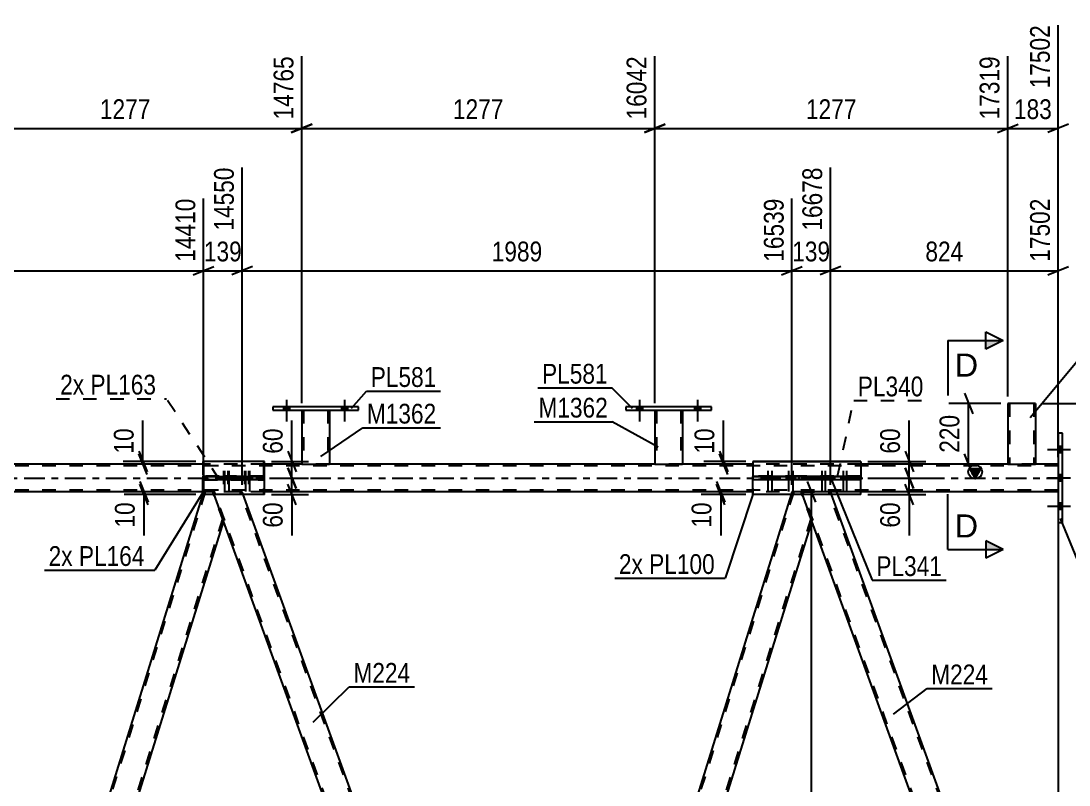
# Model space of a CAD drawing. Header units: millimetres. Extents: x -48 to 793, y -409 to 185.
# Drawn here: x 550 to 701.6, y -44.4 to 66.1 of the extents above; entities that cross this region are included whole.
import ezdxf

# ---------------------------------------------------------------- set-up
doc = ezdxf.new("R2010")
doc.units = ezdxf.units.MM
doc.linetypes.add('DXK_LINE_DOT2', pattern=[3.9198, 1.9599, -1.9599])
doc.linetypes.add('DXK_LINE_DOT3', pattern=[5.9187, 2.979, -0.9799, 0.9799, -0.9799])
doc.styles.add('Arial', font='ARIAL.TTF', dxfattribs={"height": 0.2})
doc.styles.add('Arial Narrow', font='ARIALN.TTF', dxfattribs={"height": 0.2})

# ---------------------------------------------------------------- blocks, each defined once
blk = doc.blocks.new('Part-122568784-5203 - 5055')
at = {"color": 2, "linetype": 'Continuous'}
for p, q in [((590.61, 9.84), (590.61, 2)), ((594.61, 9.84), (594.61, 2)), ((590.61, 2), (594.61, 2))]:
    blk.add_line(p, q, dxfattribs=at)
at = {"color": 7, "linetype": 'DXK_LINE_DOT2'}
for p, q in [((590.61, 9.84), (594.61, 9.84)), ((590.61, 9.84), (590.61, 9.84)), ((590.61, 9.84), (590.61, 9.84)), ((590.85, 9.84), (590.85, 2)), ((594.37, 9.84), (594.37, 2)), ((594.61, 9.84), (594.61, 9.84)), ((594.61, 9.84), (594.61, 9.84)), ((594.32, 2), (594.35, 2)), ((594.32, 2), (594.35, 2)), ((594.35, 2), (594.37, 2)), ((594.35, 2), (594.37, 2))]:
    blk.add_line(p, q, dxfattribs=at)
blk = doc.blocks.new('Part-122568784-5158 - 5055')
at = {"color": 2, "linetype": 'Continuous'}
for p, q in [((576.41, -2), (539.71, -119.75)), ((576.45, -2), (576.41, -2)), ((577.88, -2.4), (579.28, -6.25)), ((579.28, -6.25), (542.58, -124))]:
    blk.add_line(p, q, dxfattribs=at)
at = {"color": 7, "linetype": 'DXK_LINE_DOT2'}
for p, q in [((576.66, -2), (539.85, -120.12)), ((577.73, -2), (576.45, -2)), ((577.88, -2.4), (577.73, -2)), ((579.14, -5.88), (542.32, -124))]:
    blk.add_line(p, q, dxfattribs=at)
blk = doc.blocks.new('Part-122568784-5163 - 5055')
at = {"color": 7, "linetype": 'DXK_LINE_DOT2'}
for p, q in [((662.86, -2), (667.12, -2)), ((664.41, -6.25), (662.86, -2)), ((707.53, -124), (663.12, -2)), ((711.27, -124), (666.87, -2)), ((667.12, -2), (667.27, -2.4))]:
    blk.add_line(p, q, dxfattribs=at)
at = {"color": 2, "linetype": 'Continuous'}
for p, q in [((711.53, -124), (667.27, -2.4)), ((707.27, -124), (664.41, -6.25))]:
    blk.add_line(p, q, dxfattribs=at)
blk = doc.blocks.new('Part-122568784-5213 - 5055')
at = {"color": 2, "linetype": 'Continuous'}
for p, q in [((641.69, 9.84), (641.69, 2)), ((645.69, 9.84), (645.69, 2)), ((641.69, 2), (645.69, 2))]:
    blk.add_line(p, q, dxfattribs=at)
at = {"color": 7, "linetype": 'DXK_LINE_DOT2'}
for p, q in [((641.69, 9.84), (645.69, 9.84)), ((641.69, 9.84), (641.69, 9.84)), ((641.69, 9.84), (641.69, 9.84)), ((641.93, 9.84), (641.93, 2)), ((645.45, 9.84), (645.45, 2)), ((645.69, 9.84), (645.69, 9.84)), ((645.69, 9.84), (645.69, 9.84)), ((645.4, 2), (645.43, 2)), ((645.4, 2), (645.43, 2)), ((645.43, 2), (645.45, 2)), ((645.43, 2), (645.45, 2))]:
    blk.add_line(p, q, dxfattribs=at)
blk = doc.blocks.new('Part-122568784-5218 - 5055')
at = {"color": 2, "linetype": 'Continuous'}
for p, q in [((637.49, 10.32), (637.49, 9.84)), ((649.89, 10.32), (637.49, 10.32)), ((637.49, 9.84), (649.89, 9.84)), ((649.89, 9.84), (649.89, 10.32))]:
    blk.add_line(p, q, dxfattribs=at)
blk = doc.blocks.new('Part-122568784-5527 - 5055')
at = {"color": 2, "linetype": 'Continuous'}
for p, q in [((671.53, 2.4), (655.88, 2.4)), ((655.88, 2.4), (655.88, 0.24)), ((671.53, 2.4), (671.53, 0.24)), ((655.88, -2.4), (655.88, -0.24)), ((671.53, -2.4), (671.53, -0.24)), ((671.53, -2.4), (655.88, -2.4))]:
    blk.add_line(p, q, dxfattribs=at)
at = {"color": 7, "linetype": 'DXK_LINE_DOT2'}
for p, q in [((655.88, -0.24), (655.88, 0.24)), ((671.53, -0.24), (671.53, 0.24))]:
    blk.add_line(p, q, dxfattribs=at)
blk = doc.blocks.new('Part-122568784-5173 - 5055')
at = {"color": 7, "linetype": 'DXK_LINE_DOT2'}
for p, q in [((661.8, -2), (624.98, -120.12)), ((661.55, -2), (661.42, -2.4)), ((662.86, -2), (661.55, -2)), ((662.86, -2), (663.01, -2.4)), ((664.28, -5.88), (627.46, -124))]:
    blk.add_line(p, q, dxfattribs=at)
at = {"color": 2, "linetype": 'Continuous'}
for p, q in [((661.42, -2.4), (625.26, -118.4)), ((663.01, -2.4), (664.41, -6.25)), ((664.41, -6.25), (629.45, -118.4))]:
    blk.add_line(p, q, dxfattribs=at)
blk = doc.blocks.new('Part-122568784-5178 - 5055')
at = {"color": 7, "linetype": 'DXK_LINE_DOT2'}
for p, q in [((581.99, -2), (577.73, -2)), ((579.28, -6.25), (577.73, -2)), ((622.39, -124), (577.99, -2)), ((626.14, -124), (581.73, -2)), ((582.13, -2.4), (581.99, -2))]:
    blk.add_line(p, q, dxfattribs=at)
at = {"color": 2, "linetype": 'Continuous'}
for p, q in [((624.35, -118.4), (582.13, -2.4)), ((620.1, -118.4), (579.28, -6.25))]:
    blk.add_line(p, q, dxfattribs=at)
blk = doc.blocks.new('Part-122568784-5208 - 5055')
at = {"color": 2, "linetype": 'Continuous'}
for p, q in [((586.41, 10.32), (586.41, 9.84)), ((598.81, 10.32), (586.41, 10.32)), ((586.41, 9.84), (598.81, 9.84)), ((598.81, 9.84), (598.81, 10.32))]:
    blk.add_line(p, q, dxfattribs=at)
blk = doc.blocks.new('Part-122568784-5289 - 5055')
at = {"linetype": 'Continuous'}
blk.add_hatch(color=2, dxfattribs=at).paths.add_polyline_path([(688.07, 0), (687.27, 1.4), (688.87, 1.4)])
at = {"color": 7, "linetype": 'DXK_LINE_DOT2'}
for p, q in [((700.07, 1.76), (0, 1.76)), ((585.23, 2), (576.45, 2)), ((594.61, 2), (590.61, 2)), ((645.69, 2), (641.69, 2)), ((671.53, 2), (655.88, 2)), ((696.77, 2), (692.77, 2)), ((700.07, 2), (700.07, -2)), ((700.07, -1.76), (0, -1.76)), ((671.53, -2), (150.74, -2)), ((585.23, -2), (576.41, -2))]:
    blk.add_line(p, q, dxfattribs=at)
at = {"color": 2, "linetype": 'Continuous'}
for p, q in [((576.45, 2), (543.53, 2)), ((590.61, 2), (585.23, 2)), ((641.69, 2), (594.61, 2)), ((655.88, 2), (645.69, 2)), ((692.77, 2), (671.53, 2)), ((700.07, 2), (696.77, 2)), ((688.07, 0), (687.27, 1.4)), ((687.27, 1.4), (688.87, 1.4)), ((688.87, 1.4), (688.07, 0)), ((576.41, -2), (496.85, -2)), ((655.88, -2), (585.23, -2)), ((700.07, -2), (671.53, -2))]:
    blk.add_line(p, q, dxfattribs=at)
at = {"color": 7, "linetype": 'DXK_LINE_DOT3'}
blk.add_line((0, 0), (700.07, 0), dxfattribs=at)
at = {"color": 2, "linetype": 'Continuous'}
blk.add_circle((688.07, 0.9), 1, dxfattribs=at)
blk = doc.blocks.new('Part-122568784-5303 - 5055')
at = {"color": 2, "linetype": 'Continuous'}
for p, q in [((700.71, 6.5), (700.07, 6.5)), ((700.07, 6.5), (700.07, -6.5)), ((700.71, -6.5), (700.71, 6.5)), ((700.71, -6.5), (700.07, -6.5))]:
    blk.add_line(p, q, dxfattribs=at)
blk = doc.blocks.new('Part-122568784-5496 - 5055')
at = {"color": 2, "linetype": 'Continuous'}
for p, q in [((576.3, 2.41), (576.3, 2)), ((585.08, 2.41), (576.3, 2.41)), ((585.08, 2.4), (585.08, 2.41)), ((576.3, -2.35), (576.3, -2))]:
    blk.add_line(p, q, dxfattribs=at)
at = {"color": 7, "linetype": 'DXK_LINE_DOT2'}
for p, q in [((576.3, 2.41), (576.3, -2)), ((576.3, -2), (576.3, 2)), ((585.08, 2.41), (585.08, -2.39)), ((576.3, -2.39), (576.3, -2.35)), ((585.08, -2.39), (576.3, -2.39))]:
    blk.add_line(p, q, dxfattribs=at)
blk = doc.blocks.new('Bolt-122568784-5472 - 5055')
at = {"linetype": 'Continuous'}
for points in [[(700.07, 4.54), (700.07, 3.66), (700.71, 3.66), (700.71, 4.54)], [(700.07, 4.54), (700.07, 3.66), (700.71, 3.66), (700.71, 4.54)], [(700.07, 4.54), (700.07, 3.66), (700.71, 3.66), (700.71, 4.54)], [(700.07, 0.44), (700.07, -0.44), (700.71, -0.44), (700.71, 0.44)], [(700.07, 0.44), (700.07, -0.44), (700.71, -0.44), (700.71, 0.44)], [(700.07, -3.66), (700.07, -4.54), (700.71, -4.54), (700.71, -3.66)], [(700.07, -3.66), (700.07, -4.54), (700.71, -4.54), (700.71, -3.66)], [(700.07, -3.66), (700.07, -4.54), (700.71, -4.54), (700.71, -3.66)]]:
    blk.add_hatch(color=1, dxfattribs=at).paths.add_polyline_path(points)
at = {"color": 1, "linetype": 'Continuous'}
for p, q in [((701.87, 4.1), (698.55, 4.1)), ((701.87, 4.1), (698.55, 4.1)), ((701.87, 4.1), (698.55, 4.1)), ((700.71, 4.54), (700.07, 4.54)), ((700.71, 4.54), (700.07, 4.54)), ((700.71, 4.54), (700.07, 4.54)), ((700.71, 3.66), (700.07, 3.66)), ((700.71, 3.66), (700.07, 3.66)), ((700.71, 3.66), (700.07, 3.66)), ((700.71, 0.44), (700.07, 0.44)), ((700.71, 0.44), (700.07, 0.44)), ((701.87, 0), (698.55, 0)), ((701.87, 0), (698.55, 0)), ((700.71, -0.44), (700.07, -0.44)), ((700.71, -0.44), (700.07, -0.44)), ((701.87, -4.1), (698.55, -4.1)), ((701.87, -4.1), (698.55, -4.1)), ((701.87, -4.1), (698.55, -4.1)), ((700.71, -3.66), (700.07, -3.66)), ((700.71, -3.66), (700.07, -3.66)), ((700.71, -3.66), (700.07, -3.66)), ((700.71, -4.54), (700.07, -4.54)), ((700.71, -4.54), (700.07, -4.54)), ((700.71, -4.54), (700.07, -4.54))]:
    blk.add_line(p, q, dxfattribs=at)
blk = doc.blocks.new('Bolt-122568784-5364 - 5055')
at = {"linetype": 'Continuous'}
for points in [[(587.97, 9.84), (588.85, 9.84), (588.85, 10.32), (587.97, 10.32)], [(596.37, 9.84), (597.25, 9.84), (597.25, 10.32), (596.37, 10.32)]]:
    blk.add_hatch(color=1, dxfattribs=at).paths.add_polyline_path(points)
at = {"color": 1, "linetype": 'Continuous'}
for p, q in [((588.41, 11.32), (588.41, 8.2)), ((596.81, 11.32), (596.81, 8.2)), ((587.97, 10.32), (587.97, 9.84)), ((588.85, 10.32), (588.85, 9.84)), ((596.37, 10.32), (596.37, 9.84)), ((597.25, 10.32), (597.25, 9.84))]:
    blk.add_line(p, q, dxfattribs=at)
blk = doc.blocks.new('Bolt-122568784-5365 - 5055')
at = {"linetype": 'Continuous'}
for points in [[(639.05, 9.84), (639.93, 9.84), (639.93, 10.32), (639.05, 10.32)], [(647.45, 9.84), (648.33, 9.84), (648.33, 10.32), (647.45, 10.32)]]:
    blk.add_hatch(color=1, dxfattribs=at).paths.add_polyline_path(points)
at = {"color": 1, "linetype": 'Continuous'}
for p, q in [((639.49, 11.32), (639.49, 8.2)), ((647.89, 11.32), (647.89, 8.2)), ((639.05, 10.32), (639.05, 9.84)), ((639.93, 10.32), (639.93, 9.84)), ((647.45, 10.32), (647.45, 9.84)), ((648.33, 10.32), (648.33, 9.84))]:
    blk.add_line(p, q, dxfattribs=at)
blk = doc.blocks.new('Bolt-122568784-5366 - 5055')
at = {"linetype": 'Continuous'}
for points in [[(639.05, 9.84), (639.93, 9.84), (639.93, 10.32), (639.05, 10.32)], [(647.45, 9.84), (648.33, 9.84), (648.33, 10.32), (647.45, 10.32)]]:
    blk.add_hatch(color=1, dxfattribs=at).paths.add_polyline_path(points)
at = {"color": 1, "linetype": 'Continuous'}
for p, q in [((639.49, 11.32), (639.49, 8.2)), ((647.89, 11.32), (647.89, 8.2)), ((639.05, 10.32), (639.05, 9.84)), ((639.93, 10.32), (639.93, 9.84)), ((647.45, 10.32), (647.45, 9.84)), ((648.33, 10.32), (648.33, 9.84))]:
    blk.add_line(p, q, dxfattribs=at)
blk = doc.blocks.new('Bolt-122568784-5480 - 5055')
at = {"linetype": 'Continuous'}
for points in [[(587.97, 9.84), (588.85, 9.84), (588.85, 10.32), (587.97, 10.32)], [(596.37, 9.84), (597.25, 9.84), (597.25, 10.32), (596.37, 10.32)]]:
    blk.add_hatch(color=1, dxfattribs=at).paths.add_polyline_path(points)
at = {"color": 1, "linetype": 'Continuous'}
for p, q in [((588.41, 11.32), (588.41, 8.2)), ((596.81, 11.32), (596.81, 8.2)), ((587.97, 10.32), (587.97, 9.84)), ((588.85, 10.32), (588.85, 9.84)), ((596.37, 10.32), (596.37, 9.84)), ((597.25, 10.32), (597.25, 9.84))]:
    blk.add_line(p, q, dxfattribs=at)
blk = doc.blocks.new('Part-122568784-5454 - 5055')
at = {"color": 2, "linetype": 'Continuous'}
for p, q in [((692.77, 10.8), (692.77, 2)), ((696.77, 10.8), (692.77, 10.8)), ((696.77, 10.8), (696.77, 2)), ((692.77, 2), (696.77, 2))]:
    blk.add_line(p, q, dxfattribs=at)
at = {"color": 7, "linetype": 'DXK_LINE_DOT2'}
for p, q in [((693.01, 10.8), (693.01, 2)), ((696.46, 10.8), (696.48, 10.8)), ((696.48, 10.8), (696.51, 10.8)), ((696.51, 10.8), (696.53, 10.8)), ((696.53, 10.8), (696.53, 2)), ((696.51, 2), (696.48, 2)), ((696.51, 2), (696.48, 2)), ((696.53, 2), (696.51, 2)), ((696.51, 2), (696.53, 2))]:
    blk.add_line(p, q, dxfattribs=at)
blk = doc.blocks.new('Part-122568784-5485 - 5055')
at = {"color": 7, "linetype": 'DXK_LINE_DOT2'}
for p, q in [((655.88, 0.25), (671.54, 0.25)), ((662.59, 0.25), (655.88, 0.25)), ((655.88, 0.25), (655.88, 0.25)), ((655.88, 0.25), (655.88, -0.23)), ((671.54, 0.25), (662.59, 0.25)), ((662.59, -0.23), (662.59, 0.25)), ((664.96, -0.23), (664.96, 0.25)), ((671.54, 0.25), (671.54, 0.25)), ((671.54, 0.25), (671.54, -0.23)), ((671.54, -0.23), (655.88, -0.23)), ((662.59, -0.23), (655.88, -0.23)), ((671.54, -0.23), (662.59, -0.23))]:
    blk.add_line(p, q, dxfattribs=at)
blk = doc.blocks.new('Bolt-122568784-5491 - 5055')
at = {"color": 1, "linetype": 'DXK_LINE_DOT2'}
for p, q in [((578.94, 0.25), (578.94, -0.23)), ((579.3, 1.05), (579.3, -1.95)), ((579.54, 0.25), (579.54, -0.23)), ((579.66, 0.25), (579.66, -0.23)), ((579.9, 1.05), (579.9, -1.95)), ((580.26, 0.25), (580.26, -0.23)), ((581.96, 0.25), (581.96, -0.23)), ((582.32, 1.05), (582.32, -1.95)), ((582.56, 0.25), (582.56, -0.23)), ((582.68, 0.25), (582.68, -0.23)), ((582.92, 1.05), (582.92, -1.95)), ((583.28, 0.25), (583.28, -0.23))]:
    blk.add_line(p, q, dxfattribs=at)
blk = doc.blocks.new('Part-122568784-5501 - 5055')
at = {"color": 7, "linetype": 'DXK_LINE_DOT2'}
for p, q in [((576.3, 0.25), (585.08, 0.25)), ((578.68, 0.25), (576.3, 0.25)), ((576.3, 0.25), (576.3, -0.23)), ((585.08, 0.25), (578.68, 0.25)), ((578.68, 0.25), (578.68, -0.23)), ((585.08, 0.25), (585.08, 0.25)), ((585.08, 0.25), (585.08, -0.23)), ((585.08, -0.23), (576.3, -0.23)), ((576.3, -0.23), (578.68, -0.23)), ((578.68, -0.23), (585.08, -0.23))]:
    blk.add_line(p, q, dxfattribs=at)
blk = doc.blocks.new('Bolt-122568784-5503 - 5055')
at = {"linetype": 'Continuous'}
for points in [[(579.8, 0.24), (579.08, 0.24), (579.08, -0.24), (579.8, -0.24)], [(580.41, 0.24), (579.69, 0.24), (579.69, -0.24), (580.41, -0.24)], [(582.82, 0.24), (582.1, 0.24), (582.1, -0.24), (582.82, -0.24)], [(583.42, 0.24), (582.7, 0.24), (582.7, -0.24), (583.42, -0.24)]]:
    blk.add_hatch(color=1, dxfattribs=at).paths.add_polyline_path(points)
at = {"color": 1, "linetype": 'Continuous'}
for p, q in [((579.08, 0.24), (579.08, -0.24)), ((579.44, 1.04), (579.44, -1.96)), ((579.69, 0.24), (579.69, -0.24)), ((579.8, 0.24), (579.8, -0.24)), ((580.05, 1.04), (580.05, -1.96)), ((580.41, 0.24), (580.41, -0.24)), ((582.1, 0.24), (582.1, -0.24)), ((582.46, 1.04), (582.46, -1.96)), ((582.7, 0.24), (582.7, -0.24)), ((582.82, 0.24), (582.82, -0.24)), ((583.06, 1.04), (583.06, -1.96)), ((583.42, 0.24), (583.42, -0.24))]:
    blk.add_line(p, q, dxfattribs=at)
blk = doc.blocks.new('Part-122568784-5508 - 5055')
at = {"color": 2, "linetype": 'Continuous'}
for p, q in [((585.23, 2.4), (576.45, 2.4)), ((576.45, -2.4), (576.45, 2.4)), ((585.23, 0.24), (585.23, 2.4)), ((585.23, -2.4), (585.23, -0.24)), ((585.23, -2.4), (576.45, -2.4))]:
    blk.add_line(p, q, dxfattribs=at)
at = {"color": 7, "linetype": 'DXK_LINE_DOT2'}
blk.add_line((585.23, -0.24), (585.23, 0.24), dxfattribs=at)
blk = doc.blocks.new('Part-122568784-5513 - 5055')
at = {"color": 2, "linetype": 'Continuous'}
for p, q in [((576.45, 0.24), (578.82, 0.24)), ((576.45, 0.24), (576.45, -0.24)), ((578.82, 0.24), (585.23, 0.24)), ((578.82, 0.24), (578.82, -0.24)), ((585.23, 0.24), (585.23, 0.24)), ((585.23, -0.24), (585.23, 0.24)), ((578.82, -0.24), (576.45, -0.24)), ((585.23, -0.24), (578.82, -0.24))]:
    blk.add_line(p, q, dxfattribs=at)
at = {"color": 7, "linetype": 'DXK_LINE_DOT2'}
for p, q in [((585.23, 0.24), (576.45, 0.24)), ((576.45, -0.24), (585.23, -0.24)), ((585.23, -0.24), (585.23, -0.24))]:
    blk.add_line(p, q, dxfattribs=at)
blk = doc.blocks.new('Bolt-122568784-5515 - 5055')
at = {"linetype": 'Continuous'}
for points in [[(666.24, 0.24), (665.52, 0.24), (665.52, -0.24), (666.24, -0.24)], [(666.7, 0.24), (665.98, 0.24), (665.98, -0.24), (666.7, -0.24)], [(669.33, 0.24), (668.61, 0.24), (668.61, -0.24), (669.33, -0.24)], [(669.79, 0.24), (669.07, 0.24), (669.07, -0.24), (669.79, -0.24)]]:
    blk.add_hatch(color=1, dxfattribs=at).paths.add_polyline_path(points)
at = {"color": 1, "linetype": 'Continuous'}
for p, q in [((665.52, 0.24), (665.52, -0.24)), ((665.88, 1.04), (665.88, -1.96)), ((665.98, 0.24), (665.98, -0.24)), ((666.24, 0.24), (666.24, -0.24)), ((666.34, 1.04), (666.34, -1.96)), ((666.7, 0.24), (666.7, -0.24)), ((668.61, 0.24), (668.61, -0.24)), ((668.97, 1.04), (668.97, -1.96)), ((669.07, 0.24), (669.07, -0.24)), ((669.33, 0.24), (669.33, -0.24)), ((669.43, 1.04), (669.43, -1.96)), ((669.79, 0.24), (669.79, -0.24))]:
    blk.add_line(p, q, dxfattribs=at)
blk = doc.blocks.new('Bolt-122568784-5516 - 5055')
at = {"linetype": 'Continuous'}
for points in [[(658.4, 0.24), (657.68, 0.24), (657.68, -0.24), (658.4, -0.24)], [(659, 0.24), (658.28, 0.24), (658.28, -0.24), (659, -0.24)], [(661.42, 0.24), (660.7, 0.24), (660.7, -0.24), (661.42, -0.24)], [(662.02, 0.24), (661.3, 0.24), (661.3, -0.24), (662.02, -0.24)]]:
    blk.add_hatch(color=1, dxfattribs=at).paths.add_polyline_path(points)
at = {"color": 1, "linetype": 'Continuous'}
for p, q in [((657.68, 0.24), (657.68, -0.24)), ((658.04, 1.04), (658.04, -1.96)), ((658.28, 0.24), (658.28, -0.24)), ((658.4, 0.24), (658.4, -0.24)), ((658.64, 1.04), (658.64, -1.96)), ((659, 0.24), (659, -0.24)), ((660.7, 0.24), (660.7, -0.24)), ((661.06, 1.04), (661.06, -1.96)), ((661.3, 0.24), (661.3, -0.24)), ((661.42, 0.24), (661.42, -0.24)), ((661.66, 1.04), (661.66, -1.96)), ((662.02, 0.24), (662.02, -0.24))]:
    blk.add_line(p, q, dxfattribs=at)
blk = doc.blocks.new('Part-122568784-5532 - 5055')
at = {"color": 2, "linetype": 'Continuous'}
for p, q in [((655.88, 0.24), (655.88, 0.24)), ((655.88, 0.24), (662.59, 0.24)), ((655.88, -0.24), (655.88, 0.24)), ((662.59, 0.24), (664.96, 0.24)), ((662.59, 0.24), (662.59, -0.24)), ((664.96, 0.24), (671.53, 0.24)), ((664.96, 0.24), (664.96, -0.24)), ((671.53, 0.24), (671.53, 0.24)), ((671.53, -0.24), (671.53, 0.24)), ((662.59, -0.24), (655.88, -0.24)), ((664.96, -0.24), (662.59, -0.24)), ((671.53, -0.24), (664.96, -0.24))]:
    blk.add_line(p, q, dxfattribs=at)
at = {"color": 7, "linetype": 'DXK_LINE_DOT2'}
for p, q in [((671.53, 0.24), (655.88, 0.24)), ((655.88, 0.24), (655.88, 0.24)), ((671.53, 0.24), (671.53, 0.24)), ((671.53, -0.24), (655.88, -0.24))]:
    blk.add_line(p, q, dxfattribs=at)
blk = doc.blocks.new('Bolt-122568784-5534 - 5055')
at = {"color": 1, "linetype": 'DXK_LINE_DOT2'}
for p, q in [((665.52, 0.25), (665.52, -0.23)), ((665.88, 1.05), (665.88, -1.95)), ((665.98, 0.25), (665.98, -0.23)), ((666.24, 0.25), (666.24, -0.23)), ((666.34, 1.05), (666.34, -1.95)), ((666.7, 0.25), (666.7, -0.23)), ((668.61, 0.25), (668.61, -0.23)), ((668.97, 1.05), (668.97, -1.95)), ((669.08, 0.25), (669.08, -0.23)), ((669.33, 0.25), (669.33, -0.23)), ((669.44, 1.05), (669.44, -1.95)), ((669.8, 0.25), (669.8, -0.23))]:
    blk.add_line(p, q, dxfattribs=at)
blk = doc.blocks.new('Bolt-122568784-5535 - 5055')
at = {"color": 1, "linetype": 'DXK_LINE_DOT2'}
for p, q in [((657.68, 0.25), (657.68, -0.23)), ((658.04, 1.05), (658.04, -1.95)), ((658.29, 0.25), (658.29, -0.23)), ((658.4, 0.25), (658.4, -0.23)), ((658.65, 1.05), (658.65, -1.95)), ((659.01, 0.25), (659.01, -0.23)), ((660.7, 0.25), (660.7, -0.23)), ((661.06, 1.05), (661.06, -1.95)), ((661.3, 0.25), (661.3, -0.23)), ((661.42, 0.25), (661.42, -0.23)), ((661.66, 1.05), (661.66, -1.95)), ((662.02, 0.25), (662.02, -0.23))]:
    blk.add_line(p, q, dxfattribs=at)
blk = doc.blocks.new('Part-122568784-5540 - 5055')
at = {"color": 2, "linetype": 'Continuous'}
for p, q in [((655.88, 2.4), (655.88, 2.41)), ((655.88, 2.41), (671.54, 2.41)), ((671.54, 2.41), (671.54, 2)), ((671.54, -2.39), (671.53, -2.39)), ((671.54, -2.39), (671.54, -2))]:
    blk.add_line(p, q, dxfattribs=at)
at = {"color": 7, "linetype": 'DXK_LINE_DOT2'}
for p, q in [((655.88, 2.41), (655.88, -2.39)), ((671.54, -2), (671.54, 2)), ((671.53, -2.39), (655.88, -2.39))]:
    blk.add_line(p, q, dxfattribs=at)
blk = doc.blocks.new('StraightDimension-122568784-6323 - 5055')
at = {"color": 7, "linetype": 'Continuous'}
for p, q in [((539.53, 10.84), (539.53, 61.04)), ((590.61, 10.84), (590.61, 61.04)), ((541.03, 51.19), (538.03, 49.99)), ((539.53, 50.59), (590.61, 50.59)), ((589.11, 49.99), (592.11, 51.19))]:
    blk.add_line(p, q, dxfattribs=at)
at = {"color": 0, "linetype": 'Continuous'}
blk.add_wipeout([(590.01, 61.64), (585.81, 61.64), (585.81, 51.29), (590.01, 51.29)], dxfattribs=at)
at = {"color": 0}
blk.add_wipeout([(569.33, 51.34), (569.33, 55.54), (560.81, 55.54), (560.81, 51.34)], dxfattribs=at)
at = {"color": 3, "linetype": 'Continuous', "style": 'Arial Narrow'}
blk.add_text('14765', height=2.863, rotation=90.0002, dxfattribs=at).set_placement((589.41, 51.89))
at = {"color": 3, "style": 'Arial Narrow'}
blk.add_text('1277', height=2.863, dxfattribs=at).set_placement((561.41, 51.94))
blk = doc.blocks.new('StraightDimension-122568784-6202 - 5055')
at = {"color": 7, "linetype": 'Continuous'}
for p, q in [((664.99, -3.5), (663.79, -0.5)), ((671.67, -2), (661.54, -2)), ((664.39, -124), (664.39, -2))]:
    blk.add_line(p, q, dxfattribs=at)
blk = doc.blocks.new('StraightDimension-122568784-6333 - 5055')
at = {"color": 7, "linetype": 'Continuous'}
for p, q in [((590.61, 10.84), (590.61, 61.04)), ((641.69, 10.84), (641.69, 61.04)), ((592.11, 51.19), (589.11, 49.99)), ((590.61, 50.59), (641.69, 50.59)), ((640.19, 49.99), (643.19, 51.19))]:
    blk.add_line(p, q, dxfattribs=at)
at = {"color": 0, "linetype": 'Continuous'}
blk.add_wipeout([(641.09, 61.64), (636.89, 61.64), (636.89, 51.29), (641.09, 51.29)], dxfattribs=at)
at = {"color": 0}
blk.add_wipeout([(620.41, 51.34), (620.41, 55.54), (611.9, 55.54), (611.9, 51.34)], dxfattribs=at)
at = {"color": 3, "linetype": 'Continuous', "style": 'Arial Narrow'}
blk.add_text('16042', height=2.863, rotation=90.0002, dxfattribs=at).set_placement((640.49, 51.89))
at = {"color": 3, "style": 'Arial Narrow'}
blk.add_text('1277', height=2.863, dxfattribs=at).set_placement((612.5, 51.94))
blk = doc.blocks.new('StraightDimension-122568784-15822 - 5055')
at = {"color": 7, "linetype": 'Continuous'}
for p, q in [((667.12, -1), (667.12, 44.94)), ((661.55, -1), (661.55, 40.44)), ((660.05, 29.4), (663.05, 30.6)), ((668.62, 30.6), (665.62, 29.4)), ((661.55, 30), (667.12, 30))]:
    blk.add_line(p, q, dxfattribs=at)
at = {"color": 0}
blk.add_wipeout([(667.68, 30.75), (667.68, 34.95), (660.99, 34.95), (660.99, 30.75)], dxfattribs=at)
at = {"color": 3, "style": 'Arial Narrow'}
blk.add_text('139', height=2.863, dxfattribs=at).set_placement((661.59, 31.35))
at = {"color": 0, "linetype": 'Continuous'}
blk.add_wipeout([(666.52, 45.54), (662.32, 45.54), (662.32, 35.2), (666.52, 35.2)], dxfattribs=at)
at = {"color": 3, "linetype": 'Continuous', "style": 'Arial Narrow'}
blk.add_text('16678', height=2.863, rotation=90.0002, dxfattribs=at).set_placement((665.92, 35.8))
blk = doc.blocks.new('StraightDimension-122568784-5666 - 5055')
at = {"color": 7, "linetype": 'Continuous'}
for p, q in [((567.04, 3.91), (568.24, 0.91)), ((568.24, 0.5), (567.04, 3.5)), ((575.3, 2.41), (564.79, 2.41)), ((575.3, 2), (564.79, 2)), ((567.64, 2), (567.64, 2.41))]:
    blk.add_line(p, q, dxfattribs=at)
at = {"color": 0}
blk.add_wipeout([(566.89, 7.79), (562.69, 7.79), (562.69, 2.94), (566.89, 2.94)], dxfattribs=at)
at = {"color": 7, "linetype": 'Continuous'}
blk.add_line((567.64, 2.41), (567.64, 8.32), dxfattribs=at)
blk.add_line((567.64, 2.41), (567.64, 8.32), dxfattribs=at)
at = {"color": 3, "style": 'Arial Narrow'}
blk.add_text('10', height=2.863, rotation=90.0002, dxfattribs=at).set_placement((566.29, 3.54))
blk = doc.blocks.new('StraightDimension-122568784-5876 - 5055')
at = {"color": 7, "linetype": 'Continuous'}
blk.add_line((697.77, 10.8), (765.05, 10.8), dxfattribs=at)
blk = doc.blocks.new('StraightDimension-122568784-15824 - 5055')
at = {"color": 7, "linetype": 'Continuous'}
for p, q in [((581.99, -1), (581.99, 44.94)), ((576.41, -1), (576.41, 40.44)), ((574.91, 29.4), (577.91, 30.6)), ((583.49, 30.6), (580.49, 29.4)), ((576.41, 30), (581.99, 30))]:
    blk.add_line(p, q, dxfattribs=at)
at = {"color": 0}
blk.add_wipeout([(582.54, 30.75), (582.54, 34.95), (575.86, 34.95), (575.86, 30.75)], dxfattribs=at)
at = {"color": 3, "style": 'Arial Narrow'}
blk.add_text('139', height=2.863, dxfattribs=at).set_placement((576.46, 31.35))
at = {"color": 0, "linetype": 'Continuous'}
blk.add_wipeout([(581.39, 45.54), (577.19, 45.54), (577.19, 35.2), (581.39, 35.2)], dxfattribs=at)
at = {"color": 3, "linetype": 'Continuous', "style": 'Arial Narrow'}
blk.add_text('14550', height=2.863, rotation=90.0002, dxfattribs=at).set_placement((580.79, 35.8))
blk = doc.blocks.new('StraightDimension-122568784-6353 - 5055')
at = {"color": 7, "linetype": 'Continuous'}
for p, q in [((700.07, 3), (700.07, 65.54)), ((692.77, 11.8), (692.77, 61.04)), ((691.27, 49.99), (694.27, 51.19)), ((692.77, 50.59), (700.07, 50.59)), ((701.57, 51.19), (698.57, 49.99))]:
    blk.add_line(p, q, dxfattribs=at)
at = {"color": 0}
blk.add_wipeout([(699.77, 51.34), (699.77, 55.54), (693.08, 55.54), (693.08, 51.34)], dxfattribs=at)
at = {"color": 3, "style": 'Arial Narrow'}
blk.add_text('183', height=2.863, dxfattribs=at).set_placement((693.68, 51.94))
at = {"color": 0, "linetype": 'Continuous'}
blk.add_wipeout([(699.47, 66.14), (695.27, 66.14), (695.27, 55.79), (699.47, 55.79)], dxfattribs=at)
at = {"color": 3, "linetype": 'Continuous', "style": 'Arial Narrow'}
blk.add_text('17502', height=2.863, rotation=90.0002, dxfattribs=at).set_placement((698.87, 56.39))
blk = doc.blocks.new('StraightDimension-122568784-15823 - 5055')
at = {"color": 7, "linetype": 'Continuous'}
for p, q in [((581.99, -1), (581.99, 44.94)), ((661.55, -1), (661.55, 40.44)), ((583.49, 30.6), (580.49, 29.4)), ((660.05, 29.4), (663.05, 30.6)), ((581.99, 30), (661.55, 30))]:
    blk.add_line(p, q, dxfattribs=at)
at = {"color": 0, "linetype": 'Continuous'}
blk.add_wipeout([(660.95, 41.04), (656.75, 41.04), (656.75, 30.7), (660.95, 30.7)], dxfattribs=at)
at = {"color": 0}
blk.add_wipeout([(626.02, 30.75), (626.02, 34.95), (617.51, 34.95), (617.51, 30.75)], dxfattribs=at)
at = {"color": 3, "linetype": 'Continuous', "style": 'Arial Narrow'}
blk.add_text('16539', height=2.863, rotation=90.0002, dxfattribs=at).set_placement((660.35, 31.3))
at = {"color": 3, "style": 'Arial Narrow'}
blk.add_text('1989', height=2.863, dxfattribs=at).set_placement((618.11, 31.35))
blk = doc.blocks.new('StraightDimension-122568784-5865 - 5055')
at = {"color": 7, "linetype": 'Continuous'}
for p, q in [((686.52, 12.3), (687.72, 9.3)), ((691.77, 10.8), (684.27, 10.8)), ((687.12, 2), (687.12, 10.8)), ((687.72, 0.5), (686.52, 3.5)), ((691.77, 2), (684.27, 2))]:
    blk.add_line(p, q, dxfattribs=at)
at = {"color": 0}
blk.add_wipeout([(686.37, 9.74), (682.17, 9.74), (682.17, 3.06), (686.37, 3.06)], dxfattribs=at)
at = {"color": 3, "style": 'Arial Narrow'}
blk.add_text('220', height=2.863, rotation=90.0002, dxfattribs=at).set_placement((685.77, 3.66))
blk = doc.blocks.new('StraightDimension-122568784-5641 - 5055')
at = {"color": 7, "linetype": 'Continuous'}
for p, q in [((567.19, -0.5), (568.39, -3.5)), ((568.39, -3.89), (567.19, -0.89)), ((575.3, -2), (564.94, -2)), ((575.3, -2.39), (564.94, -2.39)), ((567.79, -2.39), (567.79, -2))]:
    blk.add_line(p, q, dxfattribs=at)
at = {"color": 0}
blk.add_wipeout([(567.04, -2.91), (562.84, -2.91), (562.84, -7.77), (567.04, -7.77)], dxfattribs=at)
at = {"color": 7, "linetype": 'Continuous'}
blk.add_line((567.79, -2.39), (567.79, -8.3), dxfattribs=at)
blk.add_line((567.79, -2.39), (567.79, -8.3), dxfattribs=at)
at = {"color": 3, "style": 'Arial Narrow'}
blk.add_text('10', height=2.863, rotation=90.0002, dxfattribs=at).set_placement((566.44, -7.17))
blk = doc.blocks.new('StraightDimension-122568784-5689 - 5055')
at = {"color": 7, "linetype": 'Continuous'}
for p, q in [((650.64, -0.5), (651.84, -3.5)), ((651.84, -3.9), (650.64, -0.9)), ((654.88, -2), (648.39, -2)), ((654.88, -2.4), (648.39, -2.4)), ((651.24, -2.4), (651.24, -2))]:
    blk.add_line(p, q, dxfattribs=at)
at = {"color": 0}
blk.add_wipeout([(650.49, -2.92), (646.29, -2.92), (646.29, -7.78), (650.49, -7.78)], dxfattribs=at)
at = {"color": 7, "linetype": 'Continuous'}
blk.add_line((651.24, -2.4), (651.24, -8.31), dxfattribs=at)
blk.add_line((651.24, -2.4), (651.24, -8.31), dxfattribs=at)
at = {"color": 3, "style": 'Arial Narrow'}
blk.add_text('10', height=2.863, rotation=90.0002, dxfattribs=at).set_placement((649.89, -7.18))
blk = doc.blocks.new('StraightDimension-122568784-5717 - 5055')
at = {"color": 7, "linetype": 'Continuous'}
for p, q in [((651.06, 3.9), (652.26, 0.9)), ((652.26, 0.5), (651.06, 3.5)), ((654.88, 2.4), (648.81, 2.4)), ((654.88, 2), (648.81, 2)), ((651.66, 2), (651.66, 2.4))]:
    blk.add_line(p, q, dxfattribs=at)
at = {"color": 0}
blk.add_wipeout([(650.91, 7.78), (646.71, 7.78), (646.71, 2.93), (650.91, 2.93)], dxfattribs=at)
at = {"color": 7, "linetype": 'Continuous'}
blk.add_line((651.66, 2.4), (651.66, 8.31), dxfattribs=at)
blk.add_line((651.66, 2.4), (651.66, 8.31), dxfattribs=at)
at = {"color": 3, "style": 'Arial Narrow'}
blk.add_text('10', height=2.863, rotation=90.0002, dxfattribs=at).set_placement((650.31, 3.53))
blk = doc.blocks.new('StraightDimension-122568784-5745 - 5055')
at = {"color": 7, "linetype": 'Continuous'}
for p, q in [((672.53, 0), (680.93, 0)), ((677.93, 1.5), (679.13, -1.5)), ((678.53, -2.4), (678.53, 0)), ((679.13, -3.9), (677.93, -0.9)), ((672.53, -2.4), (680.93, -2.4))]:
    blk.add_line(p, q, dxfattribs=at)
at = {"color": 0}
blk.add_wipeout([(677.78, -2.92), (673.58, -2.92), (673.58, -7.78), (677.78, -7.78)], dxfattribs=at)
at = {"color": 7, "linetype": 'Continuous'}
blk.add_line((678.53, -2.4), (678.53, -8.31), dxfattribs=at)
blk.add_line((678.53, -2.4), (678.53, -8.31), dxfattribs=at)
at = {"color": 3, "style": 'Arial Narrow'}
blk.add_text('60', height=2.863, rotation=90.0002, dxfattribs=at).set_placement((677.18, -7.18))
blk = doc.blocks.new('StraightDimension-122568784-5760 - 5055')
at = {"color": 7, "linetype": 'Continuous'}
for p, q in [((677.93, 3.9), (679.13, 0.9)), ((672.53, 2.4), (680.93, 2.4)), ((678.53, 0), (678.53, 2.4)), ((672.53, 0), (680.93, 0)), ((679.13, -1.5), (677.93, 1.5))]:
    blk.add_line(p, q, dxfattribs=at)
at = {"color": 0}
blk.add_wipeout([(677.78, 7.78), (673.58, 7.78), (673.58, 2.93), (677.78, 2.93)], dxfattribs=at)
at = {"color": 7, "linetype": 'Continuous'}
blk.add_line((678.53, 2.4), (678.53, 8.31), dxfattribs=at)
blk.add_line((678.53, 2.4), (678.53, 8.31), dxfattribs=at)
at = {"color": 3, "style": 'Arial Narrow'}
blk.add_text('60', height=2.863, rotation=90.0002, dxfattribs=at).set_placement((677.18, 3.53))
blk = doc.blocks.new('StraightDimension-122568784-15825 - 5055')
at = {"color": 7, "linetype": 'Continuous'}
for p, q in [((496.85, -1), (496.85, 44.94)), ((576.41, -1), (576.41, 40.44)), ((498.35, 30.6), (495.35, 29.4)), ((574.91, 29.4), (577.91, 30.6)), ((496.85, 30), (576.41, 30))]:
    blk.add_line(p, q, dxfattribs=at)
at = {"color": 0, "linetype": 'Continuous'}
blk.add_wipeout([(575.81, 41.04), (571.61, 41.04), (571.61, 30.7), (575.81, 30.7)], dxfattribs=at)
at = {"color": 0}
blk.add_wipeout([(540.89, 30.75), (540.89, 34.95), (532.38, 34.95), (532.38, 30.75)], dxfattribs=at)
at = {"color": 3, "linetype": 'Continuous', "style": 'Arial Narrow'}
blk.add_text('14410', height=2.863, rotation=90.0002, dxfattribs=at).set_placement((575.21, 31.3))
at = {"color": 3, "style": 'Arial Narrow'}
blk.add_text('1989', height=2.863, dxfattribs=at).set_placement((532.98, 31.35))
blk = doc.blocks.new('StraightDimension-122568784-5890 - 5055')
at = {"color": 7, "linetype": 'Continuous'}
for p, q in [((588.6, 1.5), (589.8, -1.5)), ((586.23, 0), (591.6, 0)), ((589.8, -3.9), (588.6, -0.9)), ((589.2, -2.4), (589.2, 0)), ((586.23, -2.4), (591.6, -2.4))]:
    blk.add_line(p, q, dxfattribs=at)
at = {"color": 0}
blk.add_wipeout([(588.45, -2.93), (584.25, -2.93), (584.25, -7.78), (588.45, -7.78)], dxfattribs=at)
at = {"color": 7, "linetype": 'Continuous'}
blk.add_line((589.2, -2.4), (589.2, -8.31), dxfattribs=at)
blk.add_line((589.2, -2.4), (589.2, -8.31), dxfattribs=at)
at = {"color": 3, "style": 'Arial Narrow'}
blk.add_text('60', height=2.863, rotation=90.0002, dxfattribs=at).set_placement((587.85, -7.18))
blk = doc.blocks.new('StraightDimension-122568784-5899 - 5055')
at = {"color": 7, "linetype": 'Continuous'}
for p, q in [((588.6, 3.9), (589.8, 0.9)), ((586.23, 2.4), (591.6, 2.4)), ((589.2, 0), (589.2, 2.4)), ((589.8, -1.5), (588.6, 1.5)), ((586.23, 0), (591.6, 0))]:
    blk.add_line(p, q, dxfattribs=at)
at = {"color": 0}
blk.add_wipeout([(588.45, 7.78), (584.25, 7.78), (584.25, 2.92), (588.45, 2.92)], dxfattribs=at)
at = {"color": 7, "linetype": 'Continuous'}
blk.add_line((589.2, 2.4), (589.2, 8.31), dxfattribs=at)
blk.add_line((589.2, 2.4), (589.2, 8.31), dxfattribs=at)
at = {"color": 3, "style": 'Arial Narrow'}
blk.add_text('60', height=2.863, rotation=90.0002, dxfattribs=at).set_placement((587.85, 3.52))
blk = doc.blocks.new('StraightDimension-122568784-6343 - 5055')
at = {"color": 7, "linetype": 'Continuous'}
for p, q in [((641.69, 10.84), (641.69, 61.04)), ((692.77, 11.8), (692.77, 61.04)), ((643.19, 51.19), (640.19, 49.99)), ((641.69, 50.59), (692.77, 50.59)), ((691.27, 49.99), (694.27, 51.19))]:
    blk.add_line(p, q, dxfattribs=at)
at = {"color": 0, "linetype": 'Continuous'}
blk.add_wipeout([(692.17, 61.64), (687.97, 61.64), (687.97, 51.29), (692.17, 51.29)], dxfattribs=at)
at = {"color": 0}
blk.add_wipeout([(671.49, 51.34), (671.49, 55.54), (662.98, 55.54), (662.98, 51.34)], dxfattribs=at)
at = {"color": 3, "linetype": 'Continuous', "style": 'Arial Narrow'}
blk.add_text('17319', height=2.863, rotation=90.0002, dxfattribs=at).set_placement((691.57, 51.89))
at = {"color": 3, "style": 'Arial Narrow'}
blk.add_text('1277', height=2.863, dxfattribs=at).set_placement((663.58, 51.94))
blk = doc.blocks.new('StraightDimension-122568784-6394 - 5055')
at = {"color": 7, "linetype": 'Continuous'}
blk.add_line((700.07, -3), (700.07, -69.92), dxfattribs=at)
blk = doc.blocks.new('StraightDimension-122568784-15821 - 5055')
at = {"color": 7, "linetype": 'Continuous'}
for p, q in [((667.12, -1), (667.12, 44.94)), ((700.07, 3), (700.07, 40.44)), ((668.62, 30.6), (665.62, 29.4)), ((698.57, 29.4), (701.57, 30.6)), ((667.12, 30), (700.07, 30))]:
    blk.add_line(p, q, dxfattribs=at)
at = {"color": 0, "linetype": 'Continuous'}
blk.add_wipeout([(699.47, 41.04), (695.27, 41.04), (695.27, 30.7), (699.47, 30.7)], dxfattribs=at)
at = {"color": 0}
blk.add_wipeout([(686.94, 30.75), (686.94, 34.95), (680.26, 34.95), (680.26, 30.75)], dxfattribs=at)
at = {"color": 3, "linetype": 'Continuous', "style": 'Arial Narrow'}
blk.add_text('17502', height=2.863, rotation=90.0002, dxfattribs=at).set_placement((698.87, 31.3))
at = {"color": 3, "style": 'Arial Narrow'}
blk.add_text('824', height=2.863, dxfattribs=at).set_placement((680.86, 31.35))
blk = doc.blocks.new('Mark-122568784-5214 - 5055')
at = {"color": 0}
blk.add_wipeout([(634.9, 13.66), (634.9, 16.66), (625.39, 16.66), (625.39, 13.66)], dxfattribs=at)
blk.add_wipeout([(634.9, 13.66), (634.9, 16.66), (625.39, 16.66), (625.39, 13.66)], dxfattribs=at)
at = {"color": 30, "linetype": 'Continuous'}
for p in [(624.79, 13.06), (638.5, 10.06)]:
    blk.add_line(p, (635.5, 13.06), dxfattribs=at)
at = {"color": 3, "style": 'Arial Narrow'}
blk.add_text('PL581', height=2.863, dxfattribs=at).set_placement((625.39, 13.66))
blk = doc.blocks.new('Mark-122568784-5199 - 5055')
at = {"color": 0}
blk.add_wipeout([(610.09, 7.88), (610.09, 10.88), (600.04, 10.88), (600.04, 7.88)], dxfattribs=at)
blk.add_wipeout([(610.09, 7.88), (610.09, 10.88), (600.04, 10.88), (600.04, 7.88)], dxfattribs=at)
at = {"color": 30, "linetype": 'Continuous'}
for p, q in [((593.39, 3.1), (599.44, 7.28)), ((599.44, 7.28), (610.69, 7.28))]:
    blk.add_line(p, q, dxfattribs=at)
at = {"color": 3, "style": 'Arial Narrow'}
blk.add_text('M1362', height=2.863, dxfattribs=at).set_placement((600.04, 7.88))
blk = doc.blocks.new('Mark-122568784-5159 - 5055')
at = {"color": 0}
blk.add_wipeout([(689.92, -29.85), (689.92, -26.85), (681.7, -26.85), (681.7, -29.85)], dxfattribs=at)
blk.add_wipeout([(689.92, -29.85), (689.92, -26.85), (681.7, -26.85), (681.7, -29.85)], dxfattribs=at)
at = {"color": 30, "linetype": 'Continuous'}
for p, q in [((676.24, -34.15), (681.1, -30.45)), ((681.1, -30.45), (690.52, -30.45))]:
    blk.add_line(p, q, dxfattribs=at)
at = {"color": 3, "style": 'Arial Narrow'}
blk.add_text('M224', height=2.863, dxfattribs=at).set_placement((681.7, -29.85))
blk = doc.blocks.new('Mark-122568784-5174 - 5055')
at = {"color": 0}
blk.add_wipeout([(606.32, -29.62), (606.32, -26.62), (598.1, -26.62), (598.1, -29.62)], dxfattribs=at)
blk.add_wipeout([(606.32, -29.62), (606.32, -26.62), (598.1, -26.62), (598.1, -29.62)], dxfattribs=at)
at = {"color": 30, "linetype": 'Continuous'}
for p, q in [((592.26, -35.31), (597.5, -30.22)), ((597.5, -30.22), (606.92, -30.22))]:
    blk.add_line(p, q, dxfattribs=at)
at = {"color": 3, "style": 'Arial Narrow'}
blk.add_text('M224', height=2.863, dxfattribs=at).set_placement((598.1, -29.62))
blk = doc.blocks.new('Mark-122568784-5204 - 5055')
at = {"color": 0}
blk.add_wipeout([(610.1, 13.18), (610.1, 16.18), (600.6, 16.18), (600.6, 13.18)], dxfattribs=at)
blk.add_wipeout([(610.1, 13.18), (610.1, 16.18), (600.6, 16.18), (600.6, 13.18)], dxfattribs=at)
at = {"color": 30, "linetype": 'Continuous'}
for p, q in [((597.8, 10.09), (600, 12.58)), ((600, 12.58), (610.7, 12.58))]:
    blk.add_line(p, q, dxfattribs=at)
at = {"color": 3, "style": 'Arial Narrow'}
blk.add_text('PL581', height=2.863, dxfattribs=at).set_placement((600.6, 13.18))
blk = doc.blocks.new('Mark-122568784-5209 - 5055')
at = {"color": 0}
blk.add_wipeout([(634.92, 8.75), (634.92, 11.75), (624.87, 11.75), (624.87, 8.75)], dxfattribs=at)
blk.add_wipeout([(634.92, 8.75), (634.92, 11.75), (624.87, 11.75), (624.87, 8.75)], dxfattribs=at)
at = {"color": 30, "linetype": 'Continuous'}
for p in [(624.27, 8.15), (642.17, 4.46)]:
    blk.add_line(p, (635.52, 8.15), dxfattribs=at)
at = {"color": 3, "style": 'Arial Narrow'}
blk.add_text('M1362', height=2.863, dxfattribs=at).set_placement((624.87, 8.75))
blk = doc.blocks.new('Mark-122568784-5299 - 5055')
at = {"color": 0}
blk.add_wipeout([(715.36, -20.78), (715.36, -17.78), (707.32, -17.78), (707.32, -20.78)], dxfattribs=at)
blk.add_wipeout([(715.36, -20.78), (715.36, -17.78), (707.32, -17.78), (707.32, -20.78)], dxfattribs=at)
at = {"color": 30, "linetype": 'Continuous'}
for p, q in [((700.38, -5.87), (706.72, -21.38)), ((706.72, -21.38), (715.96, -21.38))]:
    blk.add_line(p, q, dxfattribs=at)
at = {"color": 3, "style": 'Arial Narrow'}
blk.add_text('SP19', height=2.863, dxfattribs=at).set_placement((707.32, -20.78))
blk = doc.blocks.new('Mark-122568784-5450 - 5055')
at = {"color": 0}
blk.add_wipeout([(713.96, 18.08), (713.96, 21.08), (703.91, 21.08), (703.91, 18.08)], dxfattribs=at)
blk.add_wipeout([(713.96, 18.08), (713.96, 21.08), (703.91, 21.08), (703.91, 18.08)], dxfattribs=at)
at = {"color": 30, "linetype": 'Continuous'}
for p, q in [((696.03, 8.76), (703.31, 17.48)), ((703.31, 17.48), (714.56, 17.48))]:
    blk.add_line(p, q, dxfattribs=at)
at = {"color": 3, "style": 'Arial Narrow'}
blk.add_text('M1450', height=2.863, dxfattribs=at).set_placement((703.91, 18.08))
blk = doc.blocks.new('MarkSet-122568784-6826 - 5055')
at = {"color": 30, "linetype": 'DXK_LINE_DOT2'}
blk.add_line((578.74, -0.24), (571.04, 11.48), dxfattribs=at)
at = {"color": 0}
for points in [[(559.14, 12.08), (559.14, 15.08), (555.66, 15.08), (555.66, 12.08)], [(569.54, 12.08), (569.54, 15.08), (560.04, 15.08), (560.04, 12.08)]]:
    blk.add_wipeout(points, dxfattribs=at)
for points in [[(559.14, 12.08), (559.14, 15.08), (555.66, 15.08), (555.66, 12.08)], [(569.54, 12.08), (569.54, 15.08), (560.04, 15.08), (560.04, 12.08)]]:
    blk.add_wipeout(points, dxfattribs=at)
at = {"color": 30, "linetype": 'DXK_LINE_DOT2'}
blk.add_line((555.06, 11.48), (571.04, 11.48), dxfattribs=at)
at = {"color": 3, "style": 'Arial Narrow'}
for s, p in [('2x', (555.66, 12.08)), ('PL163', (560.04, 12.08))]:
    blk.add_text(s, height=2.863, dxfattribs=at).set_placement(p)
blk = doc.blocks.new('Mark-122568784-5481 - 5055')
at = {"color": 0}
blk.add_wipeout([(680.58, 11.82), (680.58, 14.82), (671.08, 14.82), (671.08, 11.82)], dxfattribs=at)
blk.add_wipeout([(680.58, 11.82), (680.58, 14.82), (671.08, 14.82), (671.08, 11.82)], dxfattribs=at)
at = {"color": 30, "linetype": 'DXK_LINE_DOT2'}
for p, q in [((668.16, 0.25), (670.48, 11.22)), ((670.48, 11.22), (681.18, 11.22))]:
    blk.add_line(p, q, dxfattribs=at)
at = {"color": 3, "style": 'Arial Narrow'}
blk.add_text('PL340', height=2.863, dxfattribs=at).set_placement((671.08, 11.82))
blk = doc.blocks.new('Mark-122568784-5528 - 5055')
at = {"color": 0}
blk.add_wipeout([(683.26, -14.18), (683.26, -11.18), (673.76, -11.18), (673.76, -14.18)], dxfattribs=at)
blk.add_wipeout([(683.26, -14.18), (683.26, -11.18), (673.76, -11.18), (673.76, -14.18)], dxfattribs=at)
at = {"color": 30, "linetype": 'Continuous'}
for p, q in [((667.26, -0.24), (673.16, -14.78)), ((673.16, -14.78), (683.86, -14.78))]:
    blk.add_line(p, q, dxfattribs=at)
at = {"color": 3, "style": 'Arial Narrow'}
blk.add_text('PL341', height=2.863, dxfattribs=at).set_placement((673.76, -14.18))
blk = doc.blocks.new('MarkSet-122568784-6876 - 5055')
at = {"color": 30, "linetype": 'Continuous'}
blk.add_line((655.88, -2.4), (651.89, -14.48), dxfattribs=at)
at = {"color": 0}
for points in [[(639.99, -13.88), (639.99, -10.88), (636.51, -10.88), (636.51, -13.88)], [(650.39, -13.88), (650.39, -10.88), (640.89, -10.88), (640.89, -13.88)]]:
    blk.add_wipeout(points, dxfattribs=at)
for points in [[(639.99, -13.88), (639.99, -10.88), (636.51, -10.88), (636.51, -13.88)], [(650.39, -13.88), (650.39, -10.88), (640.89, -10.88), (640.89, -13.88)]]:
    blk.add_wipeout(points, dxfattribs=at)
at = {"color": 30, "linetype": 'Continuous'}
blk.add_line((635.91, -14.48), (651.89, -14.48), dxfattribs=at)
at = {"color": 3, "style": 'Arial Narrow'}
for s, p in [('2x', (636.51, -13.88)), ('PL100', (640.89, -13.88))]:
    blk.add_text(s, height=2.863, dxfattribs=at).set_placement(p)
blk = doc.blocks.new('SectionMark-122568784-6756 - 5055')
at = {"linetype": 'Continuous'}
for points in [[(689.62, 18.67), (689.62, 19.92), (692.12, 19.92)], [(689.62, -10.35), (689.62, -9.1), (692.12, -10.35)]]:
    blk.add_hatch(color=6, dxfattribs=at).paths.add_polyline_path(points)
at = {"color": 6, "linetype": 'Continuous'}
for p, q in [((684.12, 19.92), (684.12, 11.92)), ((684.12, 19.92), (692.12, 19.92)), ((689.62, 18.67), (689.62, 21.17)), ((689.62, 21.17), (692.12, 19.92)), ((692.12, 19.92), (689.62, 18.67)), ((684.12, -10.35), (684.12, -2.35)), ((684.12, -10.35), (692.12, -10.35)), ((692.12, -10.35), (689.62, -9.1)), ((689.62, -9.1), (689.62, -11.6)), ((692.12, -10.35), (689.62, -11.6))]:
    blk.add_line(p, q, dxfattribs=at)
at = {"color": 0, "linetype": 'Continuous'}
for points in [[(688.49, 14.67), (688.49, 18.17), (685.12, 18.17), (685.12, 14.67)], [(688.49, -8.6), (688.49, -5.1), (685.12, -5.1), (685.12, -8.6)]]:
    blk.add_wipeout(points, dxfattribs=at)
at = {"color": 3, "linetype": 'Continuous', "style": 'Arial'}
for p in [(685.12, 14.67), (685.12, -8.6)]:
    blk.add_text('D', height=3.34, dxfattribs=at).set_placement(p)
blk = doc.blocks.new('MarkSet-122568784-6854 - 5055')
at = {"color": 30, "linetype": 'Continuous'}
blk.add_line((576.3, -2.08), (569.37, -13.32), dxfattribs=at)
at = {"color": 0}
for points in [[(557.47, -12.72), (557.47, -9.72), (553.99, -9.72), (553.99, -12.72)], [(567.87, -12.72), (567.87, -9.72), (558.37, -9.72), (558.37, -12.72)]]:
    blk.add_wipeout(points, dxfattribs=at)
for points in [[(557.47, -12.72), (557.47, -9.72), (553.99, -9.72), (553.99, -12.72)], [(567.87, -12.72), (567.87, -9.72), (558.37, -9.72), (558.37, -12.72)]]:
    blk.add_wipeout(points, dxfattribs=at)
at = {"color": 30, "linetype": 'Continuous'}
blk.add_line((553.39, -13.32), (569.37, -13.32), dxfattribs=at)
at = {"color": 3, "style": 'Arial Narrow'}
for s, p in [('2x', (553.99, -12.72)), ('PL164', (558.37, -12.72))]:
    blk.add_text(s, height=2.863, dxfattribs=at).set_placement(p)

msp = doc.modelspace()

# ---------------------------------------------------------------- block references
for name in ['Bolt-122568784-5364 - 5055', 'Bolt-122568784-5480 - 5055', 'Bolt-122568784-5365 - 5055', 'Bolt-122568784-5366 - 5055', 'Part-122568784-5454 - 5055', 'Part-122568784-5208 - 5055', 'Part-122568784-5203 - 5055', 'Part-122568784-5218 - 5055', 'Part-122568784-5213 - 5055', 'Part-122568784-5303 - 5055', 'Bolt-122568784-5472 - 5055', 'Part-122568784-5289 - 5055', 'Part-122568784-5496 - 5055', 'Part-122568784-5508 - 5055', 'Part-122568784-5540 - 5055', 'Part-122568784-5527 - 5055', 'Part-122568784-5501 - 5055', 'Part-122568784-5513 - 5055', 'Bolt-122568784-5491 - 5055', 'Bolt-122568784-5503 - 5055', 'Part-122568784-5485 - 5055', 'Part-122568784-5532 - 5055', 'Bolt-122568784-5535 - 5055', 'Bolt-122568784-5516 - 5055', 'Bolt-122568784-5534 - 5055', 'Bolt-122568784-5515 - 5055', 'Part-122568784-5158 - 5055', 'Part-122568784-5178 - 5055', 'Part-122568784-5173 - 5055', 'Part-122568784-5163 - 5055']:
    msp.add_blockref(name, (0, 0))

# ---------------------------------------------------------------- next in the draw order: block references
for name in ['StraightDimension-122568784-6323 - 5055', 'StraightDimension-122568784-5666 - 5055', 'StraightDimension-122568784-6202 - 5055', 'Mark-122568784-5174 - 5055']:
    msp.add_blockref(name, (0, 0))

# ---------------------------------------------------------------- next in the draw order: block references
for name in ['StraightDimension-122568784-6333 - 5055', 'StraightDimension-122568784-15824 - 5055', 'StraightDimension-122568784-15822 - 5055']:
    msp.add_blockref(name, (0, 0))

# ---------------------------------------------------------------- next in the draw order: block references
for name in ['StraightDimension-122568784-5876 - 5055', 'StraightDimension-122568784-5641 - 5055']:
    msp.add_blockref(name, (0, 0))

# ---------------------------------------------------------------- next in the draw order: block references
for name in ['StraightDimension-122568784-6353 - 5055', 'StraightDimension-122568784-15825 - 5055', 'StraightDimension-122568784-15823 - 5055', 'StraightDimension-122568784-5745 - 5055', 'MarkSet-122568784-6854 - 5055', 'StraightDimension-122568784-6394 - 5055', 'Mark-122568784-5159 - 5055']:
    msp.add_blockref(name, (0, 0))

# ---------------------------------------------------------------- next in the draw order: block references
for name in ['Mark-122568784-5214 - 5055', 'MarkSet-122568784-6826 - 5055', 'StraightDimension-122568784-5865 - 5055', 'Mark-122568784-5199 - 5055', 'StraightDimension-122568784-5717 - 5055', 'StraightDimension-122568784-5760 - 5055', 'StraightDimension-122568784-5890 - 5055', 'StraightDimension-122568784-5689 - 5055', 'Mark-122568784-5299 - 5055']:
    msp.add_blockref(name, (0, 0))

# ---------------------------------------------------------------- next in the draw order: block references
for name in ['StraightDimension-122568784-6343 - 5055', 'Mark-122568784-5204 - 5055', 'StraightDimension-122568784-5899 - 5055', 'MarkSet-122568784-6876 - 5055']:
    msp.add_blockref(name, (0, 0))

# ---------------------------------------------------------------- next in the draw order: block references
for name in ['StraightDimension-122568784-15821 - 5055', 'Mark-122568784-5209 - 5055']:
    msp.add_blockref(name, (0, 0))

# ---------------------------------------------------------------- next in the draw order: block references
for name in ['Mark-122568784-5450 - 5055', 'Mark-122568784-5481 - 5055']:
    msp.add_blockref(name, (0, 0))

# ---------------------------------------------------------------- next in the draw order: block references
msp.add_blockref('Mark-122568784-5528 - 5055', (0, 0))

# ---------------------------------------------------------------- next in the draw order: block references
msp.add_blockref('SectionMark-122568784-6756 - 5055', (0, 0))

doc.saveas('drawing.dxf')
